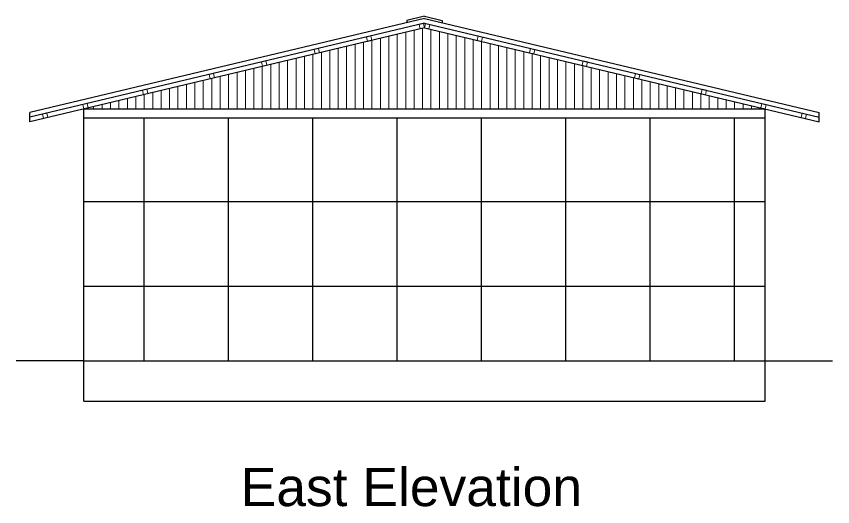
# Model space of a CAD drawing. Header units: inches. Extents: x 100101 to 119806, y -2288 to 8641.
# Drawn here: x 114430.6 to 114793.6, y 801.9 to 1019.9 of the extents above; entities that cross this region are included whole.
import ezdxf

# ---------------------------------------------------------------- set-up
doc = ezdxf.new("R2010")
doc.units = ezdxf.units.IN
doc.header["$LTSCALE"] = 0.5
doc.header["$MEASUREMENT"] = 0
for name, color, linetype, lineweight in [('1', 7, 'Continuous', 25), ('door', 202, 'Continuous', 5), ('steps', 253, 'Continuous', 20), ('Toilet', 7, 'Continuous', 25)]:
    doc.layers.add(name, color=color, linetype=linetype, lineweight=lineweight)
doc.styles.get("Standard").update_dxf_attribs({"font": 'arial.ttf'})

msp = doc.modelspace()

# ---------------------------------------------------------------- hatches: boundary and pattern name
at = {"layer": '1', "ltscale": 5}
h = msp.add_hatch(dxfattribs=at)
h.set_pattern_fill('ANSI37', color=256, scale=300, angle=45, style=0)
h.paths.add_polyline_path([(114763.61, 974.78), (114460.61, 974.78), (114460.61, 866.78), (114763.61, 866.78)])
at = {"layer": 'steps', "ltscale": 0.3}
h = msp.add_hatch(dxfattribs=at)
h.set_pattern_fill('ANSI31', scale=30, angle=45)
h.paths.add_polyline_path([(114612.11, 1014.78), (114610.17, 1014.32), (114460.61, 978.78), (114763.61, 978.78)])

# ---------------------------------------------------------------- linework, layer by layer
at = {"layer": 'door', "ltscale": 0.5}
for points in [[(114611.65, 1016.73), (114609.71, 1016.26), (114610.17, 1014.32), (114612.11, 1014.78)], [(114612.58, 1016.73), (114614.52, 1016.26), (114614.06, 1014.32), (114612.11, 1014.78)], [(114588.3, 1011.18), (114586.36, 1010.72), (114586.82, 1008.77), (114588.76, 1009.23)], [(114635.93, 1011.18), (114637.87, 1010.72), (114637.41, 1008.77), (114635.46, 1009.23)], [(114564.95, 1005.63), (114563.01, 1005.17), (114563.47, 1003.22), (114565.41, 1003.68)], [(114659.28, 1005.63), (114661.22, 1005.17), (114660.76, 1003.22), (114658.81, 1003.68)], [(114541.6, 1000.08), (114539.66, 999.62), (114540.12, 997.67), (114542.06, 998.14)], [(114682.63, 1000.08), (114684.57, 999.62), (114684.11, 997.67), (114682.16, 998.14)], [(114518.25, 994.53), (114516.31, 994.07), (114516.77, 992.12), (114518.72, 992.59)], [(114705.98, 994.53), (114707.92, 994.07), (114707.46, 992.12), (114705.51, 992.59)], [(114488.64, 987.5), (114486.69, 987.03), (114487.16, 985.09), (114489.1, 985.55)], [(114735.59, 987.5), (114737.53, 987.03), (114737.07, 985.09), (114735.13, 985.55)], [(114462.1, 981.19), (114460.15, 980.73), (114460.61, 978.78), (114462.56, 979.24)], [(114762.13, 981.19), (114764.08, 980.73), (114763.61, 978.78), (114761.67, 979.24)], [(114444.15, 976.93), (114442.21, 976.46), (114442.67, 974.52), (114444.62, 974.98)], [(114780.07, 976.93), (114782.02, 976.46), (114781.56, 974.52), (114779.61, 974.98)]]:
    msp.add_lwpolyline(points, close=True, dxfattribs=at)
at = {"layer": 'Toilet'}
for p, q in [((114612.11, 1018.89), (114436.61, 977.19)), ((114612.11, 1016.84), (114436.61, 975.13)), ((114612.11, 1019.92), (114604.33, 1018.07)), ((114604.33, 1018.07), (114604.33, 1017.04)), ((114612.11, 1019.92), (114619.9, 1018.07)), ((114612.11, 1018.89), (114787.61, 977.19)), ((114612.11, 1016.84), (114787.61, 975.13)), ((114619.9, 1018.07), (114619.9, 1017.04)), ((114612.11, 1014.78), (114436.61, 973.08)), ((114612.11, 1014.78), (114787.61, 973.08)), ((114436.61, 973.08), (114436.61, 977.19)), ((114460.61, 866.78), (114460.61, 978.78)), ((114460.61, 978.78), (114763.61, 978.78)), ((114763.61, 866.78), (114763.61, 978.78)), ((114787.61, 973.08), (114787.61, 977.19)), ((114460.61, 974.78), (114763.61, 974.78)), ((114460.61, 866.78), (114430.61, 866.78)), ((114460.61, 866.78), (114763.61, 866.78)), ((114460.61, 848.78), (114460.61, 866.78)), ((114763.61, 866.78), (114793.61, 866.78)), ((114763.61, 848.78), (114763.61, 866.78)), ((114460.61, 848.78), (114763.61, 848.78))]:
    msp.add_line(p, q, dxfattribs=at)

# ---------------------------------------------------------------- texts
at = {"color": 7, "linetype": 'ByBlock', "lineweight": 5, "insert": (114606.28, 815.55), "char_height": 6, "width": 195.2975, "attachment_point": 5}
msp.add_mtext('{\\fArial CE|b0|i0|c238|p34;\\P\\fArial CE|b0|i0|c0|p34;\\H2.8333x;East\\fArial CE|b0|i0|c238|p34; El\\fArial CE|b0|i0|c0|p34;e\\fArial CE|b0|i0|c238|p34;vation}', dxfattribs=at)

doc.saveas('drawing.dxf')
